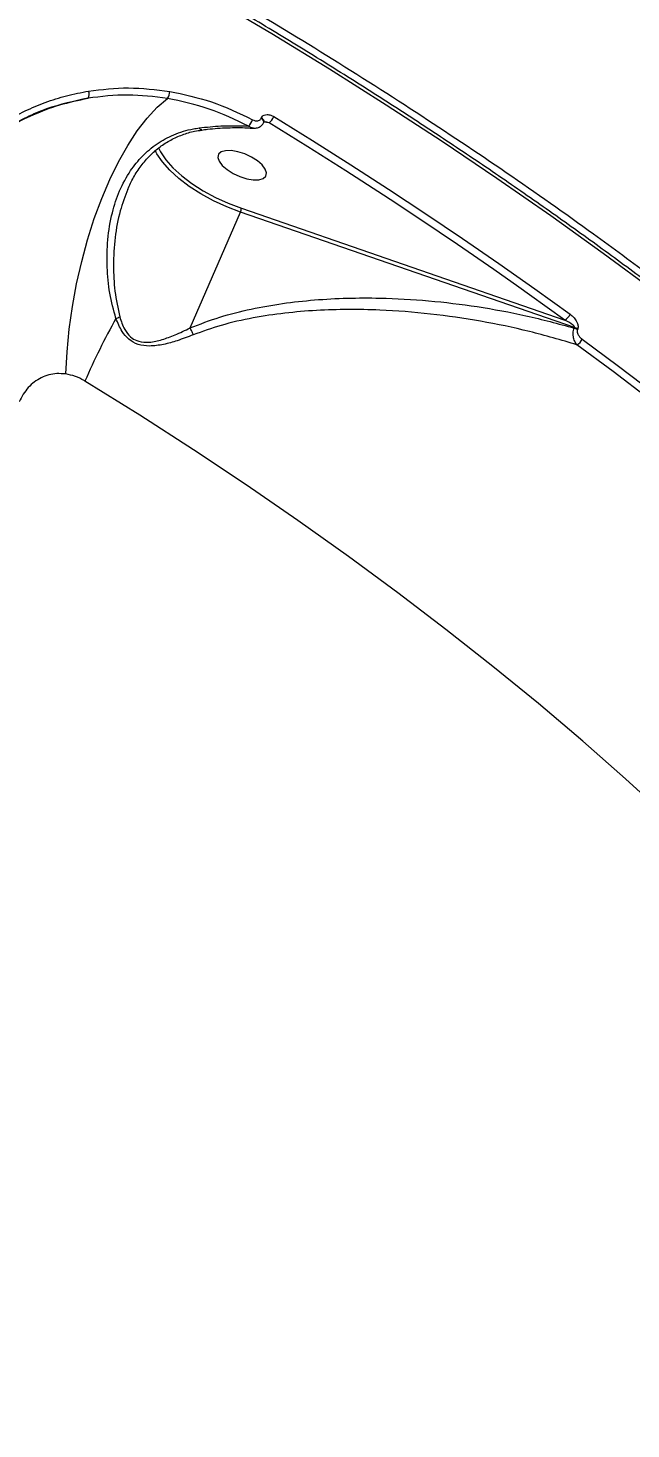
# Model space of a CAD drawing. Header units: millimetres. Extents: x -4688 to 6829, y -6350 to 4771.
# Drawn here: x 2873.1 to 2977.2, y 1362.9 to 1604.8 of the extents above; entities that cross this region are included whole.
import ezdxf

# ---------------------------------------------------------------- set-up
doc = ezdxf.new("R2010")
doc.units = ezdxf.units.MM
for name, color, linetype in [('DIKOM_ОБЪЕКТ', 7, 'Continuous'), ('DIKOM_РАЗМЕР_ЗОНА', 7, 'Continuous'), ('DIKOM_РАЗМЕР_ОБЪЕКТА', 7, 'Continuous')]:
    doc.layers.add(name, color=color, linetype=linetype)
doc.styles.add('style1', font='arial.ttf', dxfattribs={"width": 0.8})
doc.dimstyles.new('1-50', dxfattribs={"dimtxt": 300, "dimasz": 200, "dimexe": 100, "dimexo": 0, "dimgap": 100, "dimtad": 1, "dimtxsty": 'style1', "dimcen": 200, "dimclrd": 7, "dimclre": 7, "dimclrt": 7, "dimadec": 1, "dimazin": 2, "dimtfac": 1, "dimtmove": 0, "dimatfit": 2, "dimfxl": 0, "dimlwd": 25, "dimlwe": 18, "dimarcsym": 0})

# ---------------------------------------------------------------- blocks, each defined once
blk = doc.blocks.new('*D9')
at = {"layer": 'Defpoints', "color": 0, "transparency": 16777216}
for p in [(2285.35, 2926.08), (233.68, -3329.73), (5655.58, -3329.73)]:
    blk.add_point(p, dxfattribs=at)
at = {"layer": 'DIKOM_РАЗМЕР_ОБЪЕКТА', "color": 7, "lineweight": 18, "transparency": 16777216}
for p, q in [((2285.35, 2926.08), (5755.58, 2926.08)), ((233.68, -3329.73), (5755.58, -3329.73))]:
    blk.add_line(p, q, dxfattribs=at)
at = {"layer": 'DIKOM_РАЗМЕР_ОБЪЕКТА', "color": 7, "lineweight": 25, "transparency": 16777216}
blk.add_line((5655.58, 2726.08), (5655.58, -3129.73), dxfattribs=at)
at = {"layer": 'DIKOM_РАЗМЕР_ОБЪЕКТА', "color": 7, "transparency": 16777216}
for points in [[(5622.24, 2726.08), (5688.91, 2726.08), (5655.58, 2926.08)], [(5622.24, -3129.73), (5688.91, -3129.73), (5655.58, -3329.73)]]:
    blk.add_solid(points, dxfattribs=at)
at = {"layer": 'DIKOM_РАЗМЕР_ОБЪЕКТА', "color": 7, "transparency": 16777216, "insert": (5402.4, -130.27), "char_height": 300, "attachment_point": 5, "rotation": 90, "style": 'style1'}
blk.add_mtext('6250', dxfattribs=at)
blk = doc.blocks.new('*D10')
at = {"layer": 'Defpoints', "color": 0, "transparency": 16777216}
for p in [(2960.09, 4770.95), (741.18, -5330.34), (6729.08, -5330.34)]:
    blk.add_point(p, dxfattribs=at)
at = {"layer": 'DIKOM_РАЗМЕР_ЗОНА', "color": 7, "lineweight": 18, "transparency": 16777216}
for p, q in [((2960.09, 4770.95), (6829.08, 4770.95)), ((741.18, -5330.34), (6829.08, -5330.34))]:
    blk.add_line(p, q, dxfattribs=at)
at = {"layer": 'DIKOM_РАЗМЕР_ЗОНА', "color": 7, "lineweight": 25, "transparency": 16777216}
blk.add_line((6729.08, 4570.95), (6729.08, -5130.34), dxfattribs=at)
at = {"layer": 'DIKOM_РАЗМЕР_ЗОНА', "color": 7, "transparency": 16777216}
for points in [[(6695.74, 4570.95), (6762.41, 4570.95), (6729.08, 4770.95)], [(6695.74, -5130.34), (6762.41, -5130.34), (6729.08, -5330.34)]]:
    blk.add_solid(points, dxfattribs=at)
at = {"layer": 'DIKOM_РАЗМЕР_ЗОНА', "color": 7, "transparency": 16777216, "insert": (6475.9, -93.77), "char_height": 300, "attachment_point": 5, "rotation": 90, "style": 'style1'}
blk.add_mtext('10100', dxfattribs=at)
blk = doc.blocks.new('*D11')
at = {"layer": 'Defpoints', "color": 0, "transparency": 16777216}
for p in [(3703.08, 2652.76), (-3188.42, -47.63), (-3188.42, -4921.77)]:
    blk.add_point(p, dxfattribs=at)
at = {"layer": 'DIKOM_РАЗМЕР_ОБЪЕКТА', "color": 7, "lineweight": 18, "transparency": 16777216}
for p, q in [((3703.08, 2652.76), (3703.08, -5021.77)), ((-3188.42, -47.63), (-3188.42, -5021.77))]:
    blk.add_line(p, q, dxfattribs=at)
at = {"layer": 'DIKOM_РАЗМЕР_ОБЪЕКТА', "color": 7, "lineweight": 25, "transparency": 16777216}
blk.add_line((3503.08, -4921.77), (-2988.42, -4921.77), dxfattribs=at)
at = {"layer": 'DIKOM_РАЗМЕР_ОБЪЕКТА', "color": 7, "transparency": 16777216}
for points in [[(-2988.42, -4888.44), (-2988.42, -4955.11), (-3188.42, -4921.77)], [(3503.08, -4888.44), (3503.08, -4955.11), (3703.08, -4921.77)]]:
    blk.add_solid(points, dxfattribs=at)
at = {"layer": 'DIKOM_РАЗМЕР_ОБЪЕКТА', "color": 7, "transparency": 16777216, "insert": (4.08, -4668.6), "char_height": 300, "attachment_point": 5, "style": 'style1'}
blk.add_mtext('6900', dxfattribs=at)
blk = doc.blocks.new('*D12')
at = {"layer": 'Defpoints', "color": 0, "transparency": 16777216}
for p in [(4937.72, 2926.08), (-4688.42, -671.13), (4937.72, -6249.77)]:
    blk.add_point(p, dxfattribs=at)
at = {"layer": 'DIKOM_РАЗМЕР_ЗОНА', "color": 7, "lineweight": 18, "transparency": 16777216}
for p, q in [((4937.72, 2926.08), (4937.72, -6349.77)), ((-4688.42, -671.13), (-4688.42, -6349.77))]:
    blk.add_line(p, q, dxfattribs=at)
at = {"layer": 'DIKOM_РАЗМЕР_ЗОНА', "color": 7, "lineweight": 25, "transparency": 16777216}
blk.add_line((-4488.42, -6249.77), (4737.72, -6249.77), dxfattribs=at)
at = {"layer": 'DIKOM_РАЗМЕР_ЗОНА', "color": 7, "transparency": 16777216}
for points in [[(-4488.42, -6216.44), (-4488.42, -6283.11), (-4688.42, -6249.77)], [(4737.72, -6216.44), (4737.72, -6283.11), (4937.72, -6249.77)]]:
    blk.add_solid(points, dxfattribs=at)
at = {"layer": 'DIKOM_РАЗМЕР_ЗОНА', "color": 7, "transparency": 16777216, "insert": (124.65, -5996.6), "char_height": 300, "attachment_point": 5, "style": 'style1'}
blk.add_mtext('9650', dxfattribs=at)

msp = doc.modelspace()

# ---------------------------------------------------------------- linework, layer by layer
at = {"layer": 'DIKOM_ОБЪЕКТ', "color": 7, "linetype": 'Continuous', "lineweight": 15}
for p, q in [((2913.327, 1589.183), (2913.358, 1589.255)), ((2913.799, 1588.525), (2913.83, 1588.597)), ((2914.71, 1588.416), (2913.809, 1588.55)), ((2913.828, 1588.587), (2913.83, 1588.597)), ((2913.83, 1588.597), (2913.838, 1588.622)), ((2895.214, 1583.29), (2895.015, 1583.694)), ((2901.068, 1553.005), (2909.735, 1573.017)), ((2967.418, 1553.078), (2909.735, 1573.017)), ((2909.92, 1573.661), (2965.749, 1554.363)), ((2967.374, 1552.977), (2967.418, 1553.078)), ((2967.98, 1552.788), (2967.936, 1552.687))]:
    msp.add_line(p, q, dxfattribs=at)
at = {"layer": 'DIKOM_ОБЪЕКТ', "color": 7, "linetype": 'Continuous', "lineweight": 15, "flags": 128}
for points in [[(2981.279, 1559.279), (2972.401, 1565.853), (2963.321, 1572.365), (2954.045, 1578.81), (2944.581, 1585.181), (2934.938, 1591.475), (2925.123, 1597.685), (2915.145, 1603.806), (2905.012, 1609.833)], [(2879.608, 1545.046), (2879.819, 1548.873), (2880.204, 1552.766), (2880.757, 1556.687), (2881.473, 1560.596), (2882.345, 1564.456), (2883.365, 1568.227), (2884.523, 1571.874), (2885.807, 1575.359), (2887.204, 1578.65), (2888.7, 1581.712), (2890.282, 1584.515), (2891.933, 1587.033), (2893.636, 1589.241), (2895.376, 1591.115), (2897.135, 1592.639)], [(2913.799, 1588.526), (2913.813, 1588.575), (2913.793, 1588.715), (2913.7, 1588.871), (2913.54, 1589.031), (2913.327, 1589.183)], [(2913.838, 1588.622), (2913.844, 1588.647), (2913.824, 1588.787), (2913.731, 1588.943), (2913.571, 1589.103), (2913.358, 1589.255)], [(2935.602, 1575.161), (2934.457, 1575.911), (2927.951, 1580.118), (2921.368, 1584.286), (2914.71, 1588.416)], [(2915.518, 1589.499), (2922.191, 1585.36), (2928.79, 1581.181), (2935.312, 1576.964), (2941.754, 1572.711), (2948.114, 1568.423), (2954.39, 1564.101), (2960.579, 1559.748), (2966.678, 1555.365)], [(2909.735, 1573.017), (2907.387, 1573.913), (2905.098, 1574.967), (2902.921, 1576.155), (2900.906, 1577.449), (2899.102, 1578.819), (2897.55, 1580.233), (2896.286, 1581.657), (2895.341, 1583.058), (2895.214, 1583.29)], [(2895.604, 1584.105), (2895.961, 1583.398), (2896.878, 1582.038), (2898.104, 1580.657), (2899.61, 1579.287), (2901.359, 1577.959), (2903.313, 1576.704), (2905.424, 1575.552), (2907.644, 1574.53), (2909.92, 1573.661)], [(2910.832, 1578.771), (2911.965, 1578.58), (2912.944, 1578.593), (2913.69, 1578.81), (2914.143, 1579.212), (2914.265, 1579.767), (2914.047, 1580.43), (2913.506, 1581.148), (2912.687, 1581.862), (2911.655, 1582.514), (2910.494, 1583.052), (2909.299, 1583.432), (2908.166, 1583.623), (2907.187, 1583.61), (2906.441, 1583.393), (2905.988, 1582.991), (2905.866, 1582.436), (2906.084, 1581.773), (2906.625, 1581.055), (2907.444, 1580.341), (2908.476, 1579.689), (2909.637, 1579.151), (2910.832, 1578.771)], [(2957.84, 1560.028), (2953.49, 1563.078), (2947.229, 1567.39), (2940.884, 1571.668), (2935.602, 1575.161)], [(2965.749, 1554.363), (2959.664, 1558.736), (2957.84, 1560.028)], [(2968.743, 1551.076), (2975.011, 1546.422), (2981.173, 1541.74), (2987.227, 1537.031), (2993.171, 1532.298), (2999.003, 1527.543), (3004.719, 1522.767), (3010.318, 1517.972), (3015.796, 1513.161)], [(3014.799, 1512.263), (3009.333, 1517.063), (3003.747, 1521.847), (2998.043, 1526.613), (2992.224, 1531.358), (2986.293, 1536.08), (2980.252, 1540.779), (2974.104, 1545.451), (2967.85, 1550.094)], [(2983.399, 1468.617), (2976.247, 1475.147), (2968.848, 1481.648), (2961.209, 1488.116), (2953.338, 1494.544), (2945.24, 1500.926), (2936.925, 1507.256), (2928.4, 1513.529), (2919.673, 1519.738), (2910.751, 1525.878), (2901.643, 1531.943), (2892.358, 1537.927), (2882.905, 1543.825)]]:
    msp.add_lwpolyline(points, dxfattribs=at)
at = {"layer": 'DIKOM_ОБЪЕКТ', "color": 7, "linetype": 'Continuous', "lineweight": 15}
for centre, radius, start, end in [((2882.23, 1593.398), 1.403, 329.04492, 20.91795), ((2895.726, 1593.789), 1.819, 320.7949, 1.82177), ((2909.456, 1589.738), 2.522, 311.8642, 341.92979), ((2913.095, 1590.462), 2.607, 308.2804, 338.3177), ((2907.67, 1573.961), 2.27, 335.43066, 352.41652), ((2996.431, 1494.302), 123.858, 150.84727, 156.43182), ((2884.315, 1565.43), 11.491, 290.09367, 293.63519), ((2964.922, 1556.061), 1.889, 295.95159, 338.36083), ((2966.672, 1550.925), 2.168, 54.34404, 71.11944), ((2966.716, 1551.026), 2.168, 54.34404, 71.11944), ((2966.951, 1551.809), 1.936, 297.66479, 337.76993)]:
    msp.add_arc(centre, radius, start, end, dxfattribs=at)
for points, knots in [([(2365.906, 1688.306), (2365.943, 1688.345), (2367.852, 1690.35), (2371.714, 1693.566), (2377.403, 1697.984), (2382.968, 1701.748), (2388.886, 1705.31), (2395.78, 1708.984), (2403.775, 1712.687), (2413.006, 1716.321), (2423.258, 1719.723), (2434.598, 1722.819), (2446.656, 1725.436), (2458.868, 1727.501), (2470.121, 1728.936), (2481.644, 1730.017), (2493.424, 1730.754), (2506.597, 1731.143), (2520.231, 1731.119), (2534.295, 1730.678), (2547.59, 1729.884), (2559.963, 1728.849), (2571.333, 1727.674), (2582.884, 1726.256), (2595.748, 1724.436), (2609.974, 1722.124), (2625.603, 1719.224), (2642.17, 1715.775), (2659.664, 1711.721), (2677.425, 1707.167), (2694.681, 1702.345), (2710.001, 1697.734), (2725.204, 1692.871), (2740.286, 1687.769), (2756.61, 1681.907), (2772.974, 1675.686), (2789.334, 1669.119), (2805.684, 1662.203), (2821.986, 1654.949), (2838.209, 1647.364), (2854.959, 1639.145), (2872.13, 1630.284), (2889.663, 1620.751), (2906.869, 1610.899), (2923.73, 1600.732), (2940.034, 1590.38), (2955.742, 1579.872), (2969.272, 1570.371), (2977.456, 1564.305), (2980.789, 1561.835)], [0, 0, 0, 0, 0.0004422, 0.022746, 0.03966, 0.056574, 0.0735577, 0.0905414, 0.1124845, 0.1345298, 0.1566135, 0.1817028, 0.2068488, 0.2293872, 0.2519668, 0.2689744, 0.2909172, 0.3129623, 0.3350457, 0.3573274, 0.3796488, 0.3965538, 0.4134587, 0.4304333, 0.4474078, 0.4693509, 0.4913961, 0.5134797, 0.5385688, 0.5637147, 0.586253, 0.6088324, 0.62584, 0.647783, 0.6698282, 0.6919118, 0.7141937, 0.7365152, 0.7589722, 0.7816015, 0.8042725, 0.8297759, 0.8552792, 0.8809027, 0.9065866, 0.9323923, 0.9575184, 0.9827014, 1, 1, 1, 1]), ([(3123.615, 1359.108), (3123.627, 1359.525), (3123.688, 1361.732), (3123.508, 1365.827), (3123.062, 1371.391), (3122.296, 1377.055), (3121.241, 1382.804), (3119.89, 1388.636), (3118.246, 1394.546), (3116.311, 1400.529), (3114.084, 1406.581), (3111.569, 1412.697), (3108.767, 1418.872), (3105.68, 1425.102), (3102.311, 1431.382), (3098.663, 1437.707), (3094.738, 1444.072), (3090.539, 1450.472), (3086.071, 1456.903), (3081.335, 1463.36), (3076.336, 1469.838), (3071.077, 1476.333), (3065.563, 1482.838), (3059.798, 1489.35), (3053.786, 1495.864), (3047.531, 1502.375), (3041.039, 1508.878), (3034.315, 1515.368), (3027.362, 1521.84), (3020.188, 1528.29), (3012.796, 1534.713), (3005.193, 1541.104), (2997.384, 1547.457), (2989.375, 1553.769), (2981.173, 1560.035), (2972.783, 1566.25), (2964.212, 1572.41), (2955.465, 1578.509), (2946.551, 1584.543), (2937.474, 1590.508), (2928.243, 1596.4), (2918.865, 1602.213), (2909.345, 1607.944), (2899.691, 1613.587), (2889.912, 1619.141), (2880.012, 1624.597), (2871.117, 1629.365), (2865.499, 1632.287), (2863.251, 1633.456)], [0, 0, 0, 0, 0.0051792, 0.02739, 0.049613, 0.0718476, 0.0940928, 0.1163476, 0.1386106, 0.1608803, 0.1831556, 0.2054353, 0.2277182, 0.2500035, 0.2722903, 0.294578, 0.3168662, 0.3391542, 0.3614417, 0.3837286, 0.4060147, 0.4282999, 0.450584, 0.4728671, 0.4951492, 0.5174301, 0.53971, 0.5619889, 0.5842667, 0.6065436, 0.6288196, 0.6510947, 0.673369, 0.6956426, 0.7179154, 0.7401875, 0.762459, 0.7847299, 0.8070002, 0.82927, 0.8515394, 0.8738084, 0.896077, 0.9183452, 0.9406131, 0.9628807, 0.9851481, 1, 1, 1, 1]), ([(2883.54, 1593.899), (2885.823, 1594.176), (2890.443, 1594.736), (2895.158, 1594.145), (2897.544, 1593.846)], [0, 0, 0, 0, 0.4941765, 1, 1, 1, 1]), ([(2866.186, 1586.64), (2867.207, 1587.348), (2869.245, 1588.764), (2872.551, 1590.519), (2876.036, 1591.989), (2879.702, 1593.162), (2882.257, 1593.653), (2883.54, 1593.899)], [0, 0, 0, 0, 0.1976813, 0.3947, 0.5930892, 0.7957984, 1, 1, 1, 1]), ([(2866.279, 1585.366), (2867.49, 1586.201), (2869.922, 1587.882), (2874.045, 1589.931), (2878.535, 1591.631), (2881.794, 1592.326), (2883.433, 1592.676)], [0, 0, 0, 0, 0.2373861, 0.4771596, 0.7370093, 1, 1, 1, 1]), ([(2883.433, 1592.676), (2881.015, 1592.152), (2877.355, 1591.358), (2872.785, 1589.403), (2869.481, 1587.661), (2867.45, 1586.247), (2866.451, 1585.551)], [0, 0, 0, 0, 0.3951678, 0.5979285, 0.8021812, 1, 1, 1, 1]), ([(2897.135, 1592.639), (2894.855, 1592.925), (2890.241, 1593.504), (2885.72, 1592.954), (2883.433, 1592.676)], [0, 0, 0, 0, 0.4941564, 1, 1, 1, 1]), ([(2911.139, 1587.86), (2908.901, 1588.936), (2904.369, 1591.117), (2899.566, 1592.127), (2897.135, 1592.639)], [0, 0, 0, 0, 0.493766, 1, 1, 1, 1]), ([(2897.544, 1593.846), (2899.967, 1593.338), (2904.874, 1592.307), (2909.508, 1590.082), (2911.854, 1588.956)], [0, 0, 0, 0, 0.4937617, 1, 1, 1, 1]), ([(2913.358, 1589.255), (2913.421, 1589.362), (2913.545, 1589.577), (2913.894, 1589.788), (2914.382, 1589.882), (2914.964, 1589.791), (2915.343, 1589.591), (2915.518, 1589.499)], [0, 0, 0, 0, 0.1522737, 0.3040478, 0.5080195, 0.7732317, 1, 1, 1, 1]), ([(2888.263, 1554.638), (2887.866, 1556.082), (2887.063, 1559.006), (2886.663, 1563.615), (2886.754, 1568.309), (2887.483, 1572.743), (2888.807, 1576.755), (2890.571, 1580.032), (2892.774, 1582.749), (2895.275, 1584.861), (2898.235, 1586.473), (2900.767, 1587.26), (2902.292, 1587.496), (2902.629, 1587.548)], [0, 0, 0, 0, 0.1027355, 0.2080261, 0.319922, 0.4345866, 0.5337337, 0.6355488, 0.7190785, 0.8048824, 0.8885099, 0.9753342, 1, 1, 1, 1]), ([(2890.303, 1576.943), (2890.616, 1577.632), (2891.271, 1579.074), (2892.562, 1581.021), (2894.092, 1582.795), (2895.807, 1584.287), (2897.68, 1585.488), (2899.691, 1586.382), (2901.495, 1586.952), (2902.665, 1587.103), (2903.086, 1587.158)], [0, 0, 0, 0, 0.1311695, 0.2744084, 0.4137853, 0.550074, 0.6807995, 0.8075909, 0.9309278, 1, 1, 1, 1]), ([(2902.629, 1587.548), (2903.886, 1587.683), (2906.764, 1587.993), (2909.562, 1587.908), (2911.139, 1587.86)], [0, 0, 0, 0, 0.4365684, 1, 1, 1, 1]), ([(2903.075, 1587.214), (2903.058, 1587.204), (2902.974, 1587.158), (2902.823, 1587.278), (2902.691, 1587.444), (2902.637, 1587.534), (2902.629, 1587.548)], [0, 0, 0, 0, 0.1294458, 0.6366974, 0.9435844, 1, 1, 1, 1]), ([(2903.069, 1587.165), (2903.405, 1587.216), (2904.905, 1587.446), (2907.535, 1587.584), (2910.173, 1587.632), (2911.622, 1587.509), (2911.969, 1587.48)], [0, 0, 0, 0, 0.1108756, 0.4945164, 0.8787891, 1, 1, 1, 1]), ([(2911.995, 1587.522), (2911.848, 1587.537), (2911.553, 1587.568), (2911.278, 1587.762), (2911.139, 1587.86)], [0, 0, 0, 0, 0.4946658, 1, 1, 1, 1]), ([(2911.854, 1588.956), (2912, 1588.892), (2912.291, 1588.765), (2912.71, 1588.747), (2913.033, 1588.848), (2913.231, 1589.004), (2913.3, 1589.132), (2913.327, 1589.183)], [0, 0, 0, 0, 0.2717964, 0.5388461, 0.7375677, 0.8966132, 1, 1, 1, 1]), ([(2911.998, 1587.508), (2912.237, 1587.513), (2912.688, 1587.524), (2913.273, 1587.826), (2913.654, 1588.182), (2913.744, 1588.457), (2913.771, 1588.538)], [0, 0, 0, 0, 0.3242614, 0.613121, 0.8863064, 1, 1, 1, 1]), ([(2913.817, 1588.576), (2913.813, 1588.573), (2913.802, 1588.565), (2913.888, 1588.591), (2913.981, 1588.598), (2914.045, 1588.58), (2914.048, 1588.58)], [0, 0, 0, 0, 0.1948871, 0.5757651, 0.984951, 1, 1, 1, 1]), ([(2914.71, 1588.416), (2914.575, 1588.46), (2914.359, 1588.531), (2914.132, 1588.56), (2914.046, 1588.571)], [0, 0, 0, 0, 0.6242191, 1, 1, 1, 1]), ([(2890.297, 1576.944), (2889.83, 1575.717), (2888.825, 1573.074), (2888.028, 1568.611), (2887.766, 1563.944), (2887.967, 1559.307), (2888.602, 1556.38), (2888.922, 1554.903)], [0, 0, 0, 0, 0.1832088, 0.3947372, 0.6111753, 0.8037865, 1, 1, 1, 1]), ([(2901.068, 1552.998), (2902.767, 1553.656), (2906.186, 1554.98), (2911.567, 1556.311), (2917.035, 1557.277), (2922.574, 1557.882), (2928.187, 1558.182), (2934.761, 1558.198), (2942.267, 1557.78), (2950.689, 1556.748), (2959.101, 1555.21), (2964.611, 1553.723), (2967.374, 1552.977)], [0, 0, 0, 0, 0.0822815, 0.1655635, 0.2473025, 0.3294893, 0.4127858, 0.4963688, 0.6205638, 0.7454524, 0.8723894, 1, 1, 1, 1]), ([(2967.85, 1550.094), (2965.124, 1550.894), (2959.656, 1552.496), (2951.198, 1554.245), (2942.568, 1555.503), (2933.1, 1556.235), (2924.677, 1556.21), (2917.392, 1555.6), (2911.87, 1554.77), (2906.551, 1553.589), (2903.193, 1552.381), (2901.61, 1551.812)], [0, 0, 0, 0, 0.1266496, 0.2539552, 0.3833036, 0.5133748, 0.6746734, 0.7563522, 0.8384276, 0.923821, 1, 1, 1, 1]), ([(2901.61, 1551.812), (2900.689, 1551.456), (2898.995, 1550.802), (2896.475, 1550.104), (2894.198, 1549.78), (2892.111, 1550.018), (2890.444, 1550.944), (2889.119, 1552.532), (2888.575, 1553.87), (2888.263, 1554.638)], [0, 0, 0, 0, 0.18399771, 0.33841083, 0.49562135, 0.62416434, 0.73745262, 0.84920757, 1, 1, 1, 1]), ([(2888.922, 1554.903), (2889.164, 1554.161), (2889.579, 1552.89), (2890.648, 1551.462), (2891.576, 1550.892), (2892.652, 1550.528), (2894.156, 1550.46), (2896.254, 1550.949), (2898.607, 1551.82), (2900.201, 1552.587), (2901.068, 1553.005)], [0, 0, 0, 0, 0.1504162, 0.2579323, 0.3421015, 0.3655845, 0.4905432, 0.6470425, 0.8079138, 1, 1, 1, 1]), ([(2967.418, 1553.078), (2967.422, 1553.093), (2967.431, 1553.126), (2967.413, 1553.198), (2967.323, 1553.353), (2966.807, 1553.827), (2966.223, 1554.123), (2965.749, 1554.363)], [0, 0, 0, 0, 0.02329426, 0.05198626, 0.10424276, 0.27337784, 1, 1, 1, 1]), ([(2966.678, 1555.365), (2966.912, 1555.171), (2967.361, 1554.8), (2967.82, 1554.129), (2968.031, 1553.552), (2968.078, 1553.116), (2968.013, 1552.897), (2967.98, 1552.788)], [0, 0, 0, 0, 0.30890378, 0.59234769, 0.76974198, 0.88449726, 1, 1, 1, 1]), ([(2901.068, 1553.005), (2901.068, 1553.004), (2901.067, 1553.002), (2901.067, 1552.999), (2901.067, 1552.998), (2901.068, 1552.998)], [0, 0, 0, 0, 0.4191343, 0.7692982, 1, 1, 1, 1]), ([(2901.61, 1551.812), (2901.595, 1551.85), (2901.519, 1552.052), (2901.344, 1552.469), (2901.166, 1552.809), (2901.068, 1552.998)], [0, 0, 0, 0, 0.0927063, 0.4978143, 1, 1, 1, 1]), ([(2967.85, 1550.094), (2967.713, 1550.292), (2967.444, 1550.681), (2967.235, 1551.419), (2967.191, 1552.06), (2967.24, 1552.569), (2967.328, 1552.839), (2967.374, 1552.977)], [0, 0, 0, 0, 0.2736306, 0.5372557, 0.7207985, 0.8565464, 1, 1, 1, 1]), ([(2967.936, 1552.687), (2967.915, 1552.617), (2967.872, 1552.476), (2967.902, 1552.2), (2968.034, 1551.841), (2968.32, 1551.427), (2968.598, 1551.197), (2968.743, 1551.076)], [0, 0, 0, 0, 0.1190139, 0.237429, 0.412333, 0.6910396, 1, 1, 1, 1]), ([(2879.608, 1545.046), (2879.08, 1545.088), (2877.601, 1545.205), (2875.277, 1544.518), (2872.954, 1542.843), (2872.005, 1541.119), (2871.526, 1540.248)], [0, 0, 0, 0, 0.1529617, 0.4283712, 0.7114357, 1, 1, 1, 1]), ([(2882.905, 1543.825), (2882.856, 1543.855), (2882.324, 1544.177), (2881.238, 1544.709), (2880.158, 1544.932), (2879.608, 1545.046)], [0, 0, 0, 0, 0.0468117, 0.5142778, 1, 1, 1, 1])]:
    msp.add_open_spline(points, degree=3, knots=knots, dxfattribs=at)

# ---------------------------------------------------------------- dimensions: what is measured, and where the dimension line sits
at = {"layer": 'DIKOM_РАЗМЕР_ЗОНА'}
dim = msp.add_linear_dim(base=(6729.076, -5330.338), p1=(2960.09, 4770.953), p2=(741.185, -5330.338), angle=90, text='10100', dimstyle='1-50', dxfattribs=at)
dim.commit()
dim.dimension.update_dxf_attribs({"geometry": '*D10', "text_midpoint": (6729.076, -93.775), "dimtype": 160})
dim = msp.add_linear_dim(base=(4937.725, -6249.775), p1=(-4688.422, -671.127), p2=(4937.725, 2926.075), text='9650', dimstyle='1-50', dxfattribs=at)
dim.commit()
dim.dimension.update_dxf_attribs({"geometry": '*D12', "text_midpoint": (124.651, -6249.775), "dimtype": 160})
at = {"layer": 'DIKOM_РАЗМЕР_ОБЪЕКТА'}
dim = msp.add_linear_dim(base=(5655.576, -3329.729), p1=(2285.35, 2926.075), p2=(233.685, -3329.729), angle=90, text='6250', dimstyle='1-50', dxfattribs=at)
dim.commit()
dim.dimension.update_dxf_attribs({"geometry": '*D9', "text_midpoint": (5655.576, -130.275), "dimtype": 160})
dim = msp.add_linear_dim(base=(-3188.422, -4921.775), p1=(3703.085, 2652.764), p2=(-3188.422, -47.627), text='6900', dimstyle='1-50', dxfattribs=at)
dim.commit()
dim.dimension.update_dxf_attribs({"geometry": '*D11', "text_midpoint": (4.076, -4921.775), "dimtype": 160})

doc.saveas('drawing.dxf')
